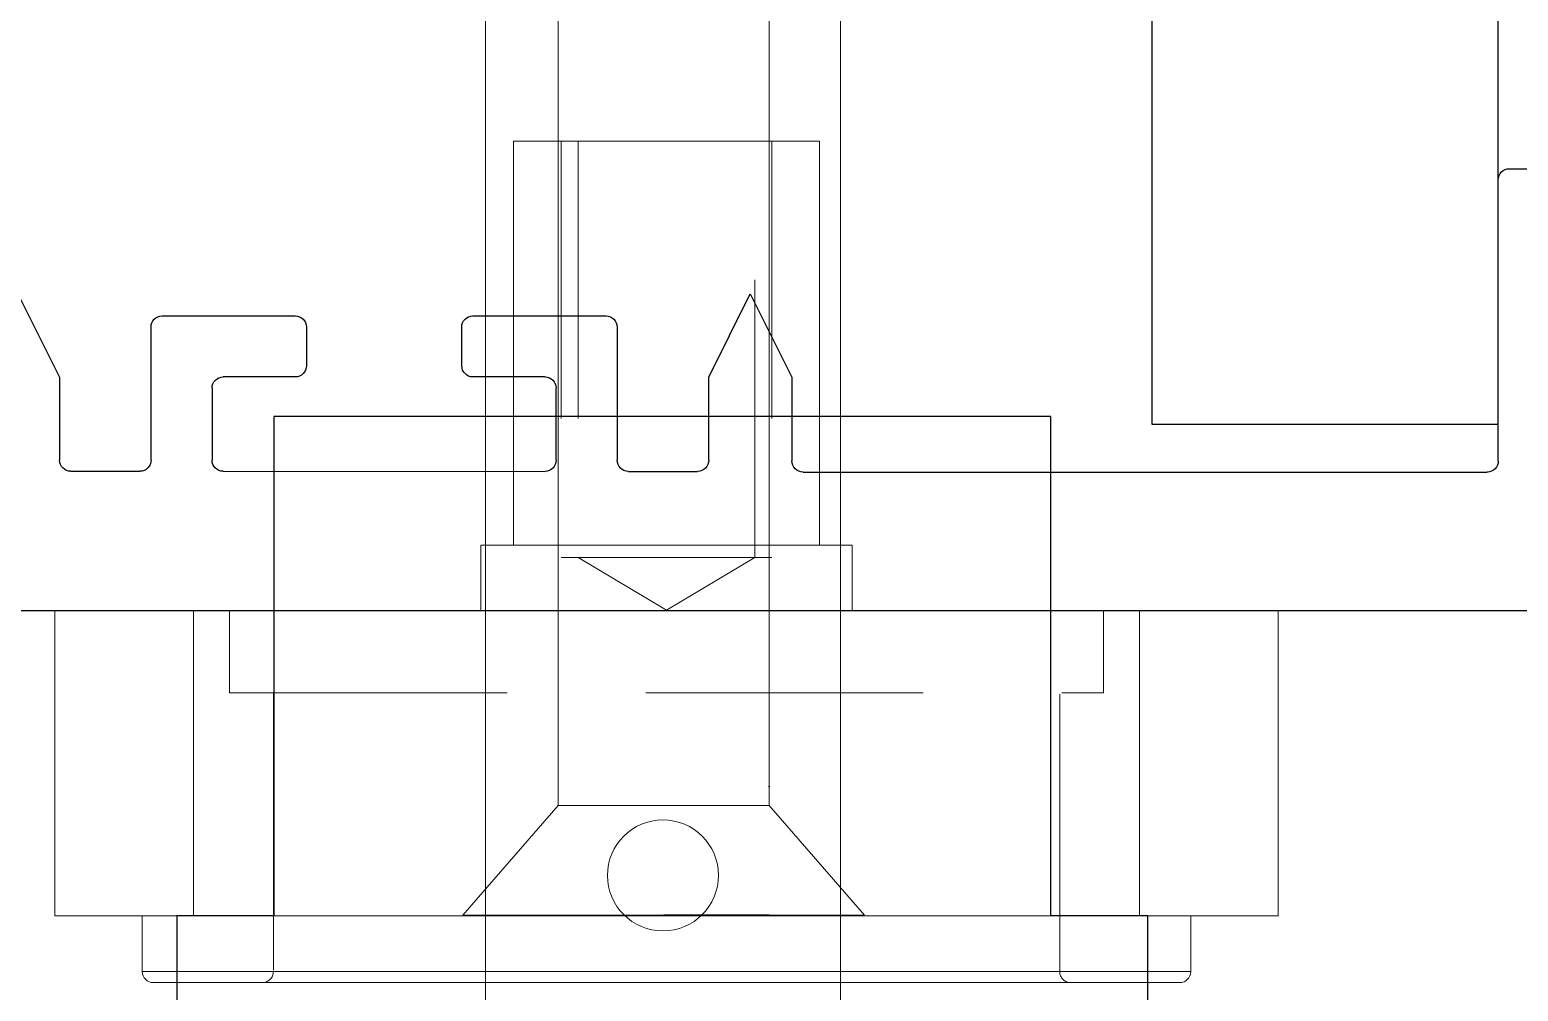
# Model space of a CAD drawing. Extents: x -82 to 113, y -82 to 93.
# Drawn here: x 27.432 to 28.773, y 69.031 to 69.897 of the extents above; entities that cross this region are included whole.
import ezdxf

# ---------------------------------------------------------------- set-up
doc = ezdxf.new("R2010")
doc.units = 0
doc.header["$MEASUREMENT"] = 0
doc.linetypes.add('HIDDEN', pattern=[0.375, 0.25, -0.125])
doc.layers.get('0').update_dxf_attribs({"linetype": 'CONTINUOUS'})
for name, color, linetype in [('Ballons', 7, 'CONTINUOUS'), ('DIM', 7, 'CONTINUOUS'), ('VENT', 5, 'CONTINUOUS')]:
    doc.layers.add(name, color=color, linetype=linetype)

# ---------------------------------------------------------------- blocks, each defined once
blk = doc.blocks.new('23203')
at = {"color": 7, "linetype": 'Continuous', "lineweight": 15}
for p, q in [((12.6411, 64.4137), (12.6411, 67.7637)), ((12.9611, 64.4137), (12.9611, 67.7637))]:
    blk.add_line(p, q, dxfattribs=at)
blk.add_circle((12.8011, 65.1637), 0.05, dxfattribs=at)
blk = doc.blocks.new('spacer 1')
at = {"layer": 'DIM', "linetype": 'HIDDEN'}
for p, q in [((1.4776, 30.6689), (1.4776, 30.9809)), ((1.8526, 30.6689), (1.8526, 30.9809))]:
    blk.add_line(p, q, dxfattribs=at)
at = {"layer": 'DIM'}
blk.add_lwpolyline([(0.9151, 30.9809), (2.4151, 30.9809), (2.4151, 30.6689), (0.9151, 30.6689)], close=True, dxfattribs=at)
blk = doc.blocks.new('25342')
at = {"color": 7, "linetype": 'Continuous', "lineweight": 15}
for p, q in [((0.0989, 0.095), (0, 0.181)), ((0, 0.181), (0, -0.181)), ((0.1211, 0.095), (0.0989, 0.095)), ((0.0989, 0.095), (0.0989, 0)), ((0.125, 0.095), (0.1211, 0.095)), ((0.1523, 0.095), (0.125, 0.095)), ((0.1563, 0.095), (0.1523, 0.095)), ((0.1836, 0.095), (0.1563, 0.095)), ((0.1875, 0.095), (0.1836, 0.095)), ((0.2148, 0.095), (0.1875, 0.095)), ((0.2187, 0.095), (0.2148, 0.095)), ((0.2461, 0.095), (0.2187, 0.095)), ((0.25, 0.095), (0.2461, 0.095)), ((0.2773, 0.095), (0.25, 0.095)), ((0.2812, 0.095), (0.2773, 0.095)), ((0.3086, 0.095), (0.2812, 0.095)), ((0.3125, 0.095), (0.3086, 0.095)), ((0.3398, 0.095), (0.3125, 0.095)), ((0.3438, 0.095), (0.3398, 0.095)), ((0.3711, 0.095), (0.3438, 0.095)), ((0.375, 0.095), (0.3711, 0.095)), ((0.4023, 0.095), (0.375, 0.095)), ((0.4063, 0.095), (0.4023, 0.095)), ((0.4336, 0.095), (0.4063, 0.095)), ((0.4375, 0.095), (0.4336, 0.095)), ((0.4648, 0.095), (0.4375, 0.095)), ((0.4688, 0.095), (0.4648, 0.095)), ((0.4961, 0.095), (0.4688, 0.095)), ((0.5, 0.095), (0.4961, 0.095)), ((0.5273, 0.095), (0.5, 0.095)), ((0.5313, 0.095), (0.5273, 0.095)), ((0.5586, 0.095), (0.5313, 0.095)), ((0.5625, 0.095), (0.5586, 0.095)), ((0.5898, 0.095), (0.5625, 0.095)), ((0.5938, 0.095), (0.5898, 0.095)), ((0.6211, 0.095), (0.5938, 0.095)), ((0.625, 0.095), (0.6211, 0.095)), ((0.6523, 0.095), (0.625, 0.095)), ((0.6562, 0.095), (0.6523, 0.095)), ((0.6836, 0.095), (0.6562, 0.095)), ((0.6875, 0.095), (0.6836, 0.095)), ((0.7148, 0.095), (0.6875, 0.095)), ((0.7187, 0.095), (0.7148, 0.095)), ((0.7461, 0.095), (0.7187, 0.095)), ((0.75, 0.095), (0.7461, 0.095)), ((0.7773, 0.095), (0.75, 0.095)), ((0.7813, 0.095), (0.7773, 0.095)), ((0.8086, 0.095), (0.7813, 0.095)), ((0.0989, 0), (0.0989, -0.095)), ((0, -0.181), (0.0989, -0.095)), ((0.0989, -0.095), (0.1055, -0.095)), ((0.1055, -0.095), (0.1094, -0.095)), ((0.1094, -0.095), (0.1367, -0.095)), ((0.1367, -0.095), (0.1406, -0.095)), ((0.1406, -0.095), (0.168, -0.095)), ((0.168, -0.095), (0.1719, -0.095)), ((0.1719, -0.095), (0.1992, -0.095)), ((0.1992, -0.095), (0.2031, -0.095)), ((0.2031, -0.095), (0.2305, -0.095)), ((0.2305, -0.095), (0.2344, -0.095)), ((0.2344, -0.095), (0.2617, -0.095)), ((0.2617, -0.095), (0.2656, -0.095)), ((0.2656, -0.095), (0.293, -0.095)), ((0.293, -0.095), (0.2969, -0.095)), ((0.2969, -0.095), (0.3242, -0.095)), ((0.3242, -0.095), (0.3281, -0.095)), ((0.3281, -0.095), (0.3555, -0.095)), ((0.3555, -0.095), (0.3594, -0.095)), ((0.3594, -0.095), (0.3867, -0.095)), ((0.3867, -0.095), (0.3906, -0.095)), ((0.3906, -0.095), (0.418, -0.095)), ((0.418, -0.095), (0.4219, -0.095)), ((0.4219, -0.095), (0.4492, -0.095)), ((0.4492, -0.095), (0.4531, -0.095)), ((0.4531, -0.095), (0.4805, -0.095)), ((0.4805, -0.095), (0.4844, -0.095)), ((0.4844, -0.095), (0.5117, -0.095)), ((0.5117, -0.095), (0.5156, -0.095)), ((0.5156, -0.095), (0.543, -0.095)), ((0.543, -0.095), (0.5469, -0.095)), ((0.5469, -0.095), (0.5742, -0.095)), ((0.5742, -0.095), (0.5781, -0.095)), ((0.5781, -0.095), (0.6055, -0.095)), ((0.6055, -0.095), (0.6094, -0.095)), ((0.6094, -0.095), (0.6367, -0.095)), ((0.6367, -0.095), (0.6406, -0.095)), ((0.6406, -0.095), (0.668, -0.095)), ((0.668, -0.095), (0.6719, -0.095)), ((0.6719, -0.095), (0.6992, -0.095)), ((0.6992, -0.095), (0.7031, -0.095)), ((0.7031, -0.095), (0.7305, -0.095)), ((0.7305, -0.095), (0.7344, -0.095)), ((0.7344, -0.095), (0.7617, -0.095)), ((0.7617, -0.095), (0.7656, -0.095)), ((0.7656, -0.095), (0.793, -0.095)), ((0.793, -0.095), (0.7969, -0.095)), ((0.7969, -0.095), (0.8242, -0.095))]:
    blk.add_line(p, q, dxfattribs=at)
at = {"color": 7, "linetype": 'Continuous'}
blk.add_line((0, 0.095), (0, 0), dxfattribs=at)
blk.add_point((0.116, 0.095), dxfattribs=at)
blk = doc.blocks.new('3205-2_Sash_Component')
for p, q in [((0.0865, 0.01), (0.0865, 3.1226)), ((-0.1992, 2.4391), (-0.1242, 2.4016)), ((-0.1242, 2.4016), (-0.0493, 2.4016)), ((-0.0393, 2.3916), (-0.0393, 2.3291)), ((-0.1793, 2.3091), (-0.1793, 2.1891)), ((-0.0493, 2.3191), (-0.1693, 2.3191)), ((-0.1243, 2.1891), (-0.1243, 2.2541)), ((-0.1143, 2.2641), (-0.0493, 2.2641)), ((-0.0393, 2.2541), (-0.0392, 1.9641)), ((-0.1693, 2.1791), (-0.1343, 2.1791)), ((-0.1343, 2.0391), (-0.1693, 2.0391)), ((-0.1793, 2.0291), (-0.1792, 1.9091)), ((-0.1243, 1.9641), (-0.1243, 2.0291)), ((-0.0492, 1.9541), (-0.1143, 1.9541)), ((-0.1692, 1.8991), (-0.0492, 1.8991)), ((-0.0392, 1.8891), (-0.0392, 1.8266)), ((-0.1242, 1.8166), (-0.1992, 1.7791)), ((-0.0492, 1.8166), (-0.1242, 1.8166)), ((-0.1992, 1.7791), (-0.1242, 1.7416)), ((-0.1242, 1.7416), (-0.0486, 1.7416)), ((-0.0386, 1.7316), (-0.0385, 1.1151)), ((-0.0485, 1.1051), (-0.3019, 1.1051)), ((-0.3119, 1.0951), (-0.3119, 0.9736))]:
    blk.add_line(p, q)
for centre, start, end in [((-0.0493, 2.3916), 0.0004, 89.9914), ((-0.0493, 2.3291), 270.0086, 0.0086), ((-0.1693, 2.3091), 90.0086, 180.0086), ((-0.1143, 2.2541), 90.0086, 180.0086), ((-0.0493, 2.2541), 0.0086, 90.0086), ((-0.1693, 2.1891), 180.0086, 270.0086), ((-0.1343, 2.1891), 270.0086, 0.0086), ((-0.1693, 2.0291), 90.0086, 180.0086), ((-0.1343, 2.0291), 0.0086, 90.0086), ((-0.1143, 1.9641), 180.0086, 270.0086), ((-0.0492, 1.9641), 270.0086, 0.0086), ((-0.1692, 1.9091), 180.0086, 270.0086), ((-0.0492, 1.8891), 0.0086, 90.0086), ((-0.0492, 1.8266), 270.0086, 0.0267), ((-0.0486, 1.7316), 0.0049, 90.0084), ((-0.0485, 1.1151), 270, 0.0049), ((-0.3019, 1.0951), 90, 180)]:
    blk.add_arc(centre, 0.01, start, end)
blk = doc.blocks.new('3205_Sash_Yoke_Assembly')
at = {"xscale": -1, "rotation": 270}
blk.add_blockref('3205-2_Sash_Component', (-3.2889, -0.0765), dxfattribs=at)
blk = doc.blocks.new('3200_Meeting_Stile_Assembly')
at = {"xscale": -1}
blk.add_blockref('3205_Sash_Yoke_Assembly', (1.0149, 2.24), dxfattribs=at)
blk = doc.blocks.new('exterior plate')
at = {"color": 7, "linetype": 'Continuous', "lineweight": 15}
for p, q in [((-0.1378, 0.7332), (-0.1378, 0.3691)), ((-0.1378, 0.7332), (0.1378, 0.7332)), ((0.1378, 0.3691), (0.1378, 0.7332)), ((-0.1673, 0.3691), (-0.1673, 0.31)), ((-0.1673, 0.3691), (0.1673, 0.3691)), ((0.1673, 0.31), (0.1673, 0.3691)), ((-0.5512, 0.31), (-0.5512, 0.035)), ((-0.4262, 0.31), (-0.5512, 0.31)), ((-0.4262, 0.31), (-0.4262, 0.035)), ((0.4262, 0.31), (-0.4262, 0.31)), ((0.4262, 0.31), (0.4262, 0.035)), ((0.5512, 0.31), (0.4262, 0.31)), ((0.5512, 0.31), (0.5512, 0.035)), ((-0.4262, 0.035), (-0.5512, 0.035)), ((-0.4724, 0.035), (-0.4724, -0.015)), ((0.4262, 0.035), (-0.4262, 0.035)), ((0.5512, 0.035), (0.4262, 0.035)), ((0.4724, -0.015), (0.4724, 0.035)), ((0.4624, -0.025), (-0.4624, -0.025))]:
    blk.add_line(p, q, dxfattribs=at)
at = {"color": 7, "linetype": 'HIDDEN', "lineweight": 0}
for p, q in [((-0.095, 0.7332), (-0.095, 0.3582)), ((-0.095, 0.7332), (-0.095, 0.3582)), ((-0.0795, 0.7332), (-0.0795, 0.3582)), ((0.0795, 0.3582), (0.0795, 0.7332)), ((0.095, 0.7332), (0.095, 0.3582)), ((0.095, 0.7332), (0.095, 0.3582)), ((-0.095, 0.3582), (0.095, 0.3582)), ((-0.095, 0.3582), (0.095, 0.3582)), ((-0.0795, 0.3582), (0.0795, 0.3582)), ((-0.0795, 0.3582), (0, 0.3105)), ((0, 0.3105), (0.0795, 0.3582)), ((-0.4262, 0.31), (-0.4262, 0.035)), ((-0.3937, 0.31), (-0.3937, 0.2362)), ((0.3937, 0.2362), (0.3937, 0.31)), ((0.4262, 0.31), (0.4262, 0.035)), ((-0.3937, 0.2362), (0.3937, 0.2362)), ((-0.3543, 0.2362), (-0.3543, -0.015)), ((0.3543, -0.015), (0.3543, 0.2362)), ((-0.3543, -0.015), (0.3543, -0.015))]:
    blk.add_line(p, q, dxfattribs=at)
at = {"color": 8, "linetype": 'Continuous', "lineweight": 15}
blk.add_line((-0.4724, -0.015), (0.4724, -0.015), dxfattribs=at)
at = {"color": 7, "linetype": 'Continuous', "lineweight": 15}
for centre, start, end in [((-0.4624, -0.015), 180, 270), ((0.4624, -0.015), 270, 0)]:
    blk.add_arc(centre, 0.01, start, end, dxfattribs=at)
at = {"color": 7, "linetype": 'HIDDEN', "lineweight": 0}
for centre, start, end in [((-0.3643, -0.015), 270, 0), ((0.3643, -0.015), 180, 270)]:
    blk.add_arc(centre, 0.01, start, end, dxfattribs=at)

msp = doc.modelspace()

# ---------------------------------------------------------------- linework, layer by layer
at = {"layer": 'Ballons', "linetype": 'Continuous'}
msp.add_lwpolyline([(28.4395, 68.0909), (28.4395, 69.0986), (28.352, 69.0986), (28.352, 69.5486), (27.652, 69.5486), (27.652, 69.0986), (27.5645, 69.0986), (27.5645, 68.0909)], dxfattribs=at)

# ---------------------------------------------------------------- block references
msp.add_blockref('exterior plate', (28.0058, 69.0636))
at = {"layer": 'Ballons', "xscale": -1, "rotation": 270}
for name, p in [('25342', (28.0033, 69.0993)), ('spacer 1', (-2.2257, 68.6268))]:
    msp.add_blockref(name, p, dxfattribs=at)
at = {"layer": 'DIM', "xscale": -1}
msp.add_blockref('23203', (40.8037, 3.9715), dxfattribs=at)
at = {"layer": 'VENT', "xscale": -1, "rotation": 180}
msp.add_blockref('3200_Meeting_Stile_Assembly', (25.5566, 71.6236), dxfattribs=at)

doc.saveas('drawing.dxf')
